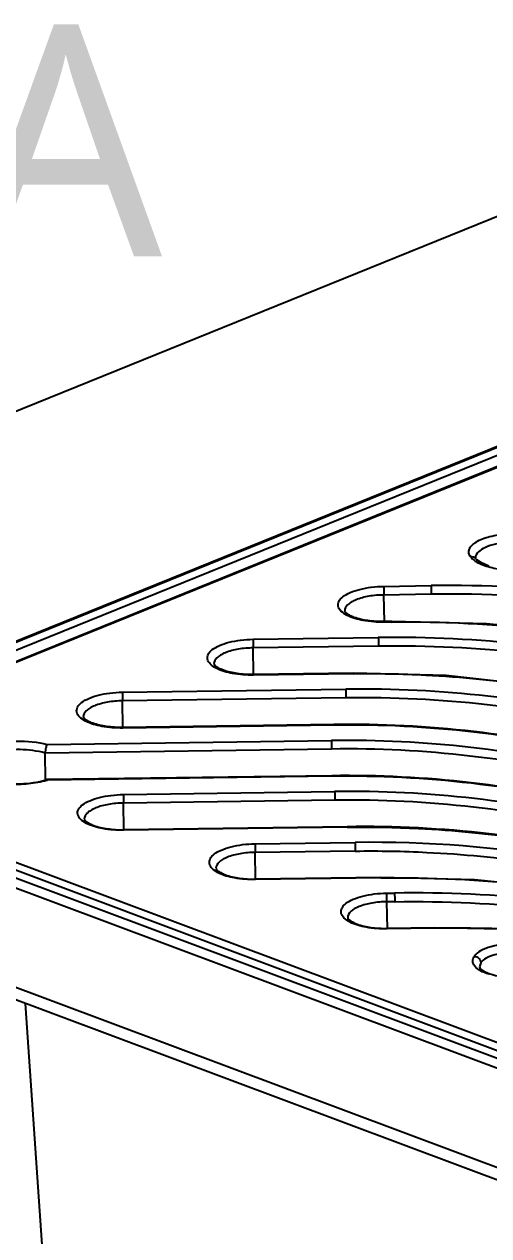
# Model space of a CAD drawing. Header units: millimetres. Extents: x 3083 to 7283, y 1609 to 4579.
# Drawn here: x 5971 to 6011.2, y 4101.4 to 4206.2 of the extents above; entities that cross this region are included whole.
import ezdxf

# ---------------------------------------------------------------- set-up
doc = ezdxf.new("R2010")
doc.units = ezdxf.units.MM
doc.styles.add('圖框文字', font='Microsoft JhengHei.ttf')

msp = doc.modelspace()

# ---------------------------------------------------------------- linework, layer by layer
at = {"linetype": 'Continuous'}
for p, q in [((6041.88, 4201.7, -163.19), (5933.4, 4157.76, -163.19)), ((6075.47, 4195.41, -163.19), (5951.52, 4145.2, -163.19)), ((6075.68, 4195.41, -163.19), (5951.73, 4145.2, -163.19)), ((6076.56, 4195.09, -163.19), (5952.58, 4144.87, -163.19)), ((6076.28, 4194, -163.19), (5954.71, 4144.75, -163.19)), ((6076.48, 4194, -163.19), (5954.91, 4144.75, -163.19)), ((6010.16, 4159.85, -163.19), (6010.07, 4159.94, -163.19)), ((6010.56, 4159.59, -163.19), (6010.16, 4159.85, -163.19)), ((6011.2, 4159.33, -163.19), (6010.56, 4159.59, -163.19)), ((6002.1, 4157.57, -163.19), (6006.2, 4157.63, -163.19)), ((6006.21, 4156.88, -163.19), (6002.11, 4156.82, -163.19)), ((6002.15, 4154.52, -163.19), (6002.11, 4156.82, -163.19)), ((6002.81, 4154.53, -163.19), (6002.13, 4154.52, -163.19)), ((6002.13, 4154.52, -163.19), (6002.13, 4154.47, -163.19)), ((6002.81, 4154.48, -163.19), (6002.13, 4154.47, -163.19)), ((6002.81, 4154.53, -163.19), (6002.81, 4154.48, -163.19)), ((6010.99, 4154.33, -163.19), (6002.81, 4154.53, -163.19)), ((6020, 4153.41, -163.19), (6010.99, 4154.33, -163.19)), ((5990.79, 4152.99, -163.19), (6001.63, 4153.14, -163.19)), ((6001.64, 4152.39, -163.19), (5990.8, 4152.24, -163.19)), ((5990.84, 4149.93, -163.19), (5990.8, 4152.24, -163.19)), ((5999.49, 4150.05, -163.19), (5990.82, 4149.93, -163.19)), ((5999.49, 4150.01, -163.19), (5990.82, 4149.89, -163.19)), ((5990.82, 4149.89, -163.19), (5990.82, 4149.93, -163.19)), ((5999.49, 4150.05, -163.19), (5999.49, 4150.01, -163.19)), ((6007.5, 4149.84, -163.19), (5999.49, 4150.05, -163.19)), ((6016.08, 4148.89, -163.19), (6007.5, 4149.84, -163.19)), ((5979.48, 4148.41, -163.19), (5998.82, 4148.67, -163.19)), ((5998.83, 4147.93, -163.19), (5979.49, 4147.66, -163.19)), ((5979.52, 4145.35, -163.19), (5979.49, 4147.66, -163.19)), ((5997.79, 4145.61, -163.19), (5979.51, 4145.35, -163.19)), ((5997.79, 4145.56, -163.19), (5979.51, 4145.31, -163.19)), ((5979.51, 4145.31, -163.19), (5979.51, 4145.35, -163.19)), ((5997.79, 4145.61, -163.19), (5997.79, 4145.56, -163.19)), ((5972.98, 4143.89, -163.19), (5997.58, 4144.23, -163.19)), ((5997.59, 4143.49, -163.19), (5972.81, 4143.14, -163.19)), ((5972.84, 4140.83, -163.19), (5972.81, 4143.14, -163.19)), ((5972.94, 4140.84, -163.19), (5972.93, 4140.83, -163.19)), ((5997.61, 4141.18, -163.19), (5972.94, 4140.84, -163.19)), ((5973.01, 4140.79, -163.19), (5972.94, 4140.84, -163.19)), ((5997.61, 4141.13, -163.19), (5973.01, 4140.79, -163.19)), ((5997.61, 4141.18, -163.19), (5997.61, 4141.13, -163.19)), ((5952.63, 4139.62, -163.19), (6077.56, 4092.83, -163.19)), ((5954.96, 4139.43, -163.19), (6077.46, 4093.56, -163.19)), ((5979.57, 4139.56, -163.19), (5997.85, 4139.81, -163.19)), ((5951.39, 4138.55, -163.19), (6076.29, 4091.78, -163.19)), ((5951.79, 4139.26, -163.19), (6076.68, 4092.49, -163.19)), ((5997.86, 4139.06, -163.19), (5979.58, 4138.81, -163.19)), ((5979.61, 4136.5, -163.19), (5979.58, 4138.81, -163.19)), ((5998.94, 4136.77, -163.19), (5979.6, 4136.5, -163.19)), ((5998.94, 4136.73, -163.19), (5979.6, 4136.46, -163.19)), ((5979.6, 4136.5, -163.19), (5979.6, 4136.46, -163.19)), ((5998.94, 4136.77, -163.19), (5998.94, 4136.73, -163.19)), ((5990.96, 4135.29, -163.19), (5999.64, 4135.41, -163.19)), ((5999.64, 4134.66, -163.19), (5990.97, 4134.54, -163.19)), ((5991.01, 4132.24, -163.19), (5990.97, 4134.54, -163.19)), ((6001.84, 4132.38, -163.19), (5990.99, 4132.23, -163.19)), ((5990.99, 4132.23, -163.19), (5991, 4132.19, -163.19)), ((6001.84, 4132.34, -163.19), (5991, 4132.19, -163.19)), ((6001.84, 4132.38, -163.19), (6001.84, 4132.34, -163.19)), ((6009.96, 4132.18, -163.19), (6001.84, 4132.38, -163.19)), ((6018.81, 4131.25, -163.19), (6009.96, 4132.18, -163.19)), ((6002.36, 4131.02, -163.19), (6003.04, 4131.03, -163.19)), ((6002.37, 4130.28, -163.19), (6002.36, 4131.02, -163.19)), ((6002.41, 4127.97, -163.19), (6002.37, 4130.28, -163.19)), ((6003.05, 4130.28, -163.19), (6002.37, 4130.28, -163.19)), ((6076.42, 4083.09, -163.19), (5952.25, 4129.59, -163.19)), ((6077.21, 4081.72, -163.19), (5953.05, 4128.22, -163.19)), ((6006.49, 4128.02, -163.19), (6002.39, 4127.97, -163.19)), ((6006.49, 4127.98, -163.19), (6002.39, 4127.92, -163.19)), ((6002.39, 4127.97, -163.19), (6002.39, 4127.92, -163.19)), ((6006.49, 4128.02, -163.19), (6006.49, 4127.98, -163.19)), ((6014.79, 4127.85, -163.19), (6006.49, 4128.02, -163.19)), ((6010.5, 4124.99, -163.19), (6010.38, 4124.63, -163.19)), ((5971.08, 4121.47, -163.19), (5981.36, 3970.77, -163.19))]:
    msp.add_line(p, q, dxfattribs=at)
for centre, radius, start, end in [((6170.98, 4159.41, -163.19), 168.88, 180.6255, 180.8779), ((6177.15, 4159.5, -163.19), 170.96, 180.627, 180.8764), ((6172.58, 4155.01, -163.19), 170.96, 180.627, 180.8764), ((6159.66, 4154.83, -163.19), 168.88, 180.6255, 180.8779), ((6148.35, 4150.25, -163.19), 168.88, 180.6255, 180.8779), ((6000.09, 4050.9, -163.19), 97.78, 76.3061, 90.7438), ((6167.62, 4150.52, -163.19), 168.81, 180.6254, 180.878), ((6000.12, 4050.49, -163.19), 97.44, 76.3648, 90.7606), ((5999.09, 4051.18, -163.19), 94.44, 76.0896, 90.7849), ((5999.08, 4051.22, -163.19), 94.35, 76.0628, 90.7796), ((5998.9, 4050.81, -163.19), 93.43, 75.9985, 90.8078), ((6166.38, 4146.07, -163.19), 168.81, 180.6254, 180.878), ((5998.88, 4050.4, -163.19), 93.1, 76.0302, 90.7948), ((5970.91, 4148.21, -163.19), 7.71, 285.2981, 285.8008), ((5998.91, 4047.52, -163.19), 93.67, 76.0299, 90.7941), ((5998.93, 4047.42, -163.19), 93.72, 76.0402, 90.8028), ((6148.44, 4141.4, -163.19), 168.88, 180.6255, 180.8779), ((5999.19, 4045.5, -163.19), 94.32, 76.0954, 90.8149), ((6166.72, 4141.65, -163.19), 168.88, 180.6255, 180.8779), ((5999.16, 4045.35, -163.19), 93.72, 76.0797, 90.7978), ((6000.2, 4038.55, -163.19), 98.23, 76.3742, 90.7379), ((6159.84, 4137.13, -163.19), 168.88, 180.6255, 180.8779), ((6171.64, 4137.29, -163.19), 172.02, 180.6278, 180.8756), ((6175.68, 4132.92, -163.19), 172.65, 180.6282, 180.8752), ((6008.21, 4006.71, -163.19), 121.28, 86.1182, 90.8137)]:
    msp.add_arc(centre, radius, start, end, dxfattribs=at)
for points, knots in [([(6009.61, 4160.13, -163.19), (6009.54, 4160.23, -163.19), (6009.43, 4160.44, -163.19), (6009.48, 4160.81, -163.19), (6009.72, 4161.14, -163.19), (6010.29, 4161.57, -163.19), (6011.35, 4161.94, -163.19), (6012.29, 4162.09, -163.19), (6012.82, 4162.13, -163.19)], [0, 0, 0, 0, 0.079859, 0.154875, 0.241952, 0.351144, 0.640244, 1, 1, 1, 1]), ([(6012.91, 4161.38, -163.19), (6012.53, 4161.36, -163.19), (6011.81, 4161.25, -163.19), (6010.8, 4160.96, -163.19), (6010.02, 4160.43, -163.19), (6010.03, 4160.03, -163.19)], [0, 0, 0, 0, 0.345816, 0.640479, 1, 1, 1, 1]), ([(6009.61, 4160.13, -163.19), (6009.63, 4160.1, -163.19), (6009.75, 4159.96, -163.19), (6009.9, 4159.84, -163.19), (6010.02, 4159.76, -163.19)], [0, 0, 0, 0, 0.223721, 1, 1, 1, 1]), ([(6010.02, 4159.76, -163.19), (6010.07, 4159.73, -163.19), (6010.27, 4159.61, -163.19), (6010.49, 4159.51, -163.19), (6010.67, 4159.44, -163.19)], [0, 0, 0, 0, 0.228708, 1, 1, 1, 1]), ([(6010.07, 4159.95, -163.19), (6010.06, 4159.96, -163.19), (6010.05, 4159.98, -163.19), (6010.03, 4160.01, -163.19), (6010.03, 4160.03, -163.19)], [0, 0, 0, 0, 0.474542, 1, 1, 1, 1]), ([(6010.67, 4159.44, -163.19), (6011.08, 4159.28, -163.19), (6012.02, 4159.04, -163.19), (6012.97, 4158.94, -163.19), (6013.47, 4158.92, -163.19)], [0, 0, 0, 0, 0.468266, 1, 1, 1, 1]), ([(5998.92, 4155.06, -163.19), (5998.73, 4155.16, -163.19), (5998.41, 4155.36, -163.19), (5998.15, 4155.75, -163.19), (5998.14, 4156.06, -163.19), (5998.24, 4156.37, -163.19), (5998.6, 4156.74, -163.19), (5999.23, 4157.07, -163.19), (6000.06, 4157.34, -163.19), (6001.04, 4157.52, -163.19), (6001.74, 4157.56, -163.19), (6002.1, 4157.57, -163.19)], [0, 0, 0, 0, 0.109989, 0.192329, 0.229169, 0.267655, 0.360689, 0.484364, 0.637517, 0.81294, 1, 1, 1, 1]), ([(6034.1, 4154.88, -163.19), (6029.51, 4155.79, -163.19), (6020.25, 4157.23, -163.19), (6010.88, 4157.69, -163.19), (6006.2, 4157.63, -163.19)], [0, 0, 0, 0, 0.499556, 1, 1, 1, 1]), ([(6002.11, 4156.82, -163.19), (6001.68, 4156.82, -163.19), (6000.86, 4156.75, -163.19), (5999.91, 4156.51, -163.19), (5999.3, 4156.22, -163.19), (5998.91, 4155.95, -163.19), (5998.72, 4155.64, -163.19), (5998.72, 4155.45, -163.19)], [0, 0, 0, 0, 0.337107, 0.631542, 0.752513, 0.852973, 1, 1, 1, 1]), ([(6033.98, 4154.19, -163.19), (6029.41, 4155.09, -163.19), (6020.19, 4156.51, -163.19), (6010.87, 4156.95, -163.19), (6006.21, 4156.88, -163.19)], [0, 0, 0, 0, 0.49963, 1, 1, 1, 1]), ([(6002.13, 4154.52, -163.19), (6001.66, 4154.51, -163.19), (6000.79, 4154.56, -163.19), (5999.78, 4154.78, -163.19), (5999.16, 4155.04, -163.19), (5998.89, 4155.23, -163.19), (5998.75, 4155.36, -163.19), (5998.72, 4155.43, -163.19), (5998.72, 4155.45, -163.19)], [0, 0, 0, 0, 0.387107, 0.718147, 0.845786, 0.937504, 0.986961, 1, 1, 1, 1]), ([(6002.13, 4154.47, -163.19), (6001.53, 4154.46, -163.19), (6000.43, 4154.54, -163.19), (5999.36, 4154.84, -163.19), (5998.92, 4155.06, -163.19)], [0, 0, 0, 0, 0.549318, 1, 1, 1, 1]), ([(6002.81, 4154.48, -163.19), (6007.2, 4154.54, -163.19), (6016, 4154.11, -163.19), (6024.68, 4152.66, -163.19), (6028.97, 4151.72, -163.19)], [0, 0, 0, 0, 0.500525, 1, 1, 1, 1]), ([(6027.25, 4150.37, -163.19), (6023.06, 4151.32, -163.19), (6014.56, 4152.77, -163.19), (6005.94, 4153.19, -163.19), (6001.63, 4153.14, -163.19)], [0, 0, 0, 0, 0.49945, 1, 1, 1, 1]), ([(5987.61, 4150.48, -163.19), (5987.42, 4150.58, -163.19), (5987.1, 4150.78, -163.19), (5986.84, 4151.17, -163.19), (5986.83, 4151.48, -163.19), (5986.93, 4151.79, -163.19), (5987.29, 4152.16, -163.19), (5987.92, 4152.49, -163.19), (5988.75, 4152.76, -163.19), (5989.73, 4152.94, -163.19), (5990.43, 4152.98, -163.19), (5990.79, 4152.99, -163.19)], [0, 0, 0, 0, 0.109989, 0.192329, 0.229169, 0.267655, 0.360689, 0.484364, 0.637517, 0.81294, 1, 1, 1, 1]), ([(5990.8, 4152.24, -163.19), (5990.37, 4152.24, -163.19), (5989.55, 4152.17, -163.19), (5988.6, 4151.93, -163.19), (5987.99, 4151.64, -163.19), (5987.6, 4151.37, -163.19), (5987.41, 4151.06, -163.19), (5987.41, 4150.87, -163.19)], [0, 0, 0, 0, 0.337107, 0.631542, 0.752513, 0.852973, 1, 1, 1, 1]), ([(6027.12, 4149.67, -163.19), (6022.95, 4150.61, -163.19), (6014.49, 4152.04, -163.19), (6005.92, 4152.45, -163.19), (6001.64, 4152.39, -163.19)], [0, 0, 0, 0, 0.49946, 1, 1, 1, 1]), ([(5990.82, 4149.93, -163.19), (5990.35, 4149.93, -163.19), (5989.48, 4149.98, -163.19), (5988.47, 4150.2, -163.19), (5987.85, 4150.46, -163.19), (5987.58, 4150.64, -163.19), (5987.44, 4150.78, -163.19), (5987.41, 4150.85, -163.19), (5987.41, 4150.87, -163.19)], [0, 0, 0, 0, 0.387107, 0.718147, 0.845786, 0.937504, 0.986961, 1, 1, 1, 1]), ([(5990.82, 4149.89, -163.19), (5990.22, 4149.88, -163.19), (5989.12, 4149.96, -163.19), (5988.04, 4150.25, -163.19), (5987.61, 4150.48, -163.19)], [0, 0, 0, 0, 0.549318, 1, 1, 1, 1]), ([(5999.49, 4150.01, -163.19), (6001.57, 4150.04, -163.19), (6009.87, 4149.88, -163.19), (6018.14, 4148.68, -163.19), (6024.18, 4147.24, -163.19)], [0, 0, 0, 0, 0.250619, 1, 1, 1, 1]), ([(5976.29, 4145.9, -163.19), (5976.11, 4146, -163.19), (5975.79, 4146.2, -163.19), (5975.53, 4146.59, -163.19), (5975.52, 4146.9, -163.19), (5975.62, 4147.21, -163.19), (5975.98, 4147.57, -163.19), (5976.61, 4147.91, -163.19), (5977.44, 4148.18, -163.19), (5978.42, 4148.35, -163.19), (5979.12, 4148.4, -163.19), (5979.48, 4148.41, -163.19)], [0, 0, 0, 0, 0.109989, 0.192329, 0.229169, 0.267655, 0.360689, 0.484364, 0.637517, 0.81294, 1, 1, 1, 1]), ([(5979.49, 4147.66, -163.19), (5979.05, 4147.66, -163.19), (5978.24, 4147.58, -163.19), (5977.29, 4147.34, -163.19), (5976.68, 4147.05, -163.19), (5976.29, 4146.78, -163.19), (5976.1, 4146.47, -163.19), (5976.1, 4146.28, -163.19)], [0, 0, 0, 0, 0.337107, 0.631542, 0.752513, 0.852973, 1, 1, 1, 1]), ([(5979.51, 4145.35, -163.19), (5979.04, 4145.35, -163.19), (5978.17, 4145.4, -163.19), (5977.16, 4145.62, -163.19), (5976.54, 4145.88, -163.19), (5976.26, 4146.06, -163.19), (5976.13, 4146.2, -163.19), (5976.1, 4146.27, -163.19), (5976.1, 4146.28, -163.19)], [0, 0, 0, 0, 0.387107, 0.718147, 0.845786, 0.937504, 0.986961, 1, 1, 1, 1]), ([(5979.51, 4145.31, -163.19), (5978.91, 4145.3, -163.19), (5977.81, 4145.38, -163.19), (5976.73, 4145.67, -163.19), (5976.29, 4145.9, -163.19)], [0, 0, 0, 0, 0.549318, 1, 1, 1, 1]), ([(5967.7, 4143.87, -163.19), (5968.57, 4144.09, -163.19), (5970.34, 4144.27, -163.19), (5972.13, 4144.11, -163.19), (5972.98, 4143.89, -163.19)], [0, 0, 0, 0, 0.503313, 1, 1, 1, 1]), ([(5972.98, 4143.89, -163.19), (5972.91, 4143.8, -163.19), (5972.84, 4143.55, -163.19), (5972.8, 4143.29, -163.19), (5972.81, 4143.14, -163.19)], [0, 0, 0, 0, 0.425281, 1, 1, 1, 1]), ([(5972.81, 4143.14, -163.19), (5972.1, 4143.34, -163.19), (5970.97, 4143.47, -163.19), (5969.47, 4143.42, -163.19), (5968.38, 4143.27, -163.19), (5967.42, 4143.01, -163.19), (5966.67, 4142.66, -163.19), (5966.16, 4142.25, -163.19), (5966, 4141.88, -163.19), (5966.01, 4141.72, -163.19)], [0, 0, 0, 0, 0.295177, 0.452951, 0.603948, 0.738764, 0.850185, 0.935254, 1, 1, 1, 1]), ([(5966.01, 4141.72, -163.19), (5966.01, 4141.65, -163.19), (5966.14, 4141.44, -163.19), (5966.55, 4141.14, -163.19), (5967.28, 4140.83, -163.19), (5968.67, 4140.5, -163.19), (5970.6, 4140.4, -163.19), (5972.18, 4140.62, -163.19), (5972.93, 4140.83, -163.19)], [0, 0, 0, 0, 0.027057, 0.097226, 0.20881, 0.350871, 0.681956, 1, 1, 1, 1]), ([(5972.94, 4140.77, -163.19), (5972.43, 4140.63, -163.19), (5971.33, 4140.44, -163.19), (5969.67, 4140.39, -163.19), (5968.09, 4140.56, -163.19), (5967.09, 4140.82, -163.19), (5966.66, 4141.01, -163.19)], [0, 0, 0, 0, 0.251008, 0.520122, 0.778699, 1, 1, 1, 1]), ([(5976.38, 4137.05, -163.19), (5976.19, 4137.15, -163.19), (5975.88, 4137.35, -163.19), (5975.61, 4137.74, -163.19), (5975.6, 4138.05, -163.19), (5975.71, 4138.36, -163.19), (5976.06, 4138.72, -163.19), (5976.7, 4139.06, -163.19), (5977.53, 4139.33, -163.19), (5978.51, 4139.5, -163.19), (5979.21, 4139.55, -163.19), (5979.57, 4139.56, -163.19)], [0, 0, 0, 0, 0.109989, 0.192329, 0.229169, 0.267655, 0.360689, 0.484364, 0.637517, 0.81294, 1, 1, 1, 1]), ([(5979.58, 4138.81, -163.19), (5979.14, 4138.81, -163.19), (5978.32, 4138.73, -163.19), (5977.37, 4138.5, -163.19), (5976.76, 4138.2, -163.19), (5976.38, 4137.93, -163.19), (5976.18, 4137.62, -163.19), (5976.18, 4137.43, -163.19)], [0, 0, 0, 0, 0.337107, 0.631542, 0.752513, 0.852973, 1, 1, 1, 1]), ([(5976.18, 4137.43, -163.19), (5976.18, 4137.42, -163.19), (5976.22, 4137.35, -163.19), (5976.35, 4137.21, -163.19), (5976.62, 4137.03, -163.19), (5977.24, 4136.77, -163.19), (5978.25, 4136.55, -163.19), (5979.13, 4136.5, -163.19), (5979.6, 4136.5, -163.19)], [0, 0, 0, 0, 0.013047, 0.062495, 0.154217, 0.281852, 0.612889, 1, 1, 1, 1]), ([(5979.6, 4136.46, -163.19), (5979, 4136.45, -163.19), (5977.9, 4136.53, -163.19), (5976.82, 4136.82, -163.19), (5976.38, 4137.05, -163.19)], [0, 0, 0, 0, 0.549318, 1, 1, 1, 1]), ([(5998.94, 4136.73, -163.19), (6000.99, 4136.76, -163.19), (6006.13, 4136.66, -163.19), (6014.31, 4135.87, -163.19), (6020.37, 4134.7, -163.19), (6023.35, 4133.98, -163.19)], [0, 0, 0, 0, 0.250465, 0.625722, 1, 1, 1, 1]), ([(5987.78, 4132.78, -163.19), (5987.59, 4132.88, -163.19), (5987.27, 4133.08, -163.19), (5987.01, 4133.47, -163.19), (5987, 4133.78, -163.19), (5987.1, 4134.09, -163.19), (5987.46, 4134.46, -163.19), (5988.09, 4134.79, -163.19), (5988.93, 4135.06, -163.19), (5989.91, 4135.24, -163.19), (5990.6, 4135.28, -163.19), (5990.96, 4135.29, -163.19)], [0, 0, 0, 0, 0.109989, 0.192329, 0.229169, 0.267655, 0.360689, 0.484364, 0.637517, 0.81294, 1, 1, 1, 1]), ([(6024.33, 4132.67, -163.19), (6022.31, 4133.15, -163.19), (6014.19, 4134.82, -163.19), (6005.86, 4135.5, -163.19), (5999.64, 4135.41, -163.19)], [0, 0, 0, 0, 0.249641, 1, 1, 1, 1]), ([(5990.97, 4134.54, -163.19), (5990.54, 4134.54, -163.19), (5989.72, 4134.47, -163.19), (5988.77, 4134.23, -163.19), (5988.16, 4133.94, -163.19), (5987.77, 4133.67, -163.19), (5987.58, 4133.36, -163.19), (5987.58, 4133.17, -163.19)], [0, 0, 0, 0, 0.337107, 0.631542, 0.752513, 0.852973, 1, 1, 1, 1]), ([(5999.64, 4134.66, -163.19), (6001.71, 4134.69, -163.19), (6009.95, 4134.54, -163.19), (6018.18, 4133.36, -163.19), (6024.19, 4131.93, -163.19)], [0, 0, 0, 0, 0.250608, 1, 1, 1, 1]), ([(5987.58, 4133.17, -163.19), (5987.58, 4133.15, -163.19), (5987.61, 4133.08, -163.19), (5987.75, 4132.95, -163.19), (5988.02, 4132.76, -163.19), (5988.64, 4132.5, -163.19), (5989.65, 4132.28, -163.19), (5990.52, 4132.23, -163.19), (5990.99, 4132.23, -163.19)], [0, 0, 0, 0, 0.013047, 0.062495, 0.154217, 0.281852, 0.612889, 1, 1, 1, 1]), ([(5991, 4132.19, -163.19), (5990.39, 4132.18, -163.19), (5989.29, 4132.26, -163.19), (5988.22, 4132.55, -163.19), (5987.78, 4132.78, -163.19)], [0, 0, 0, 0, 0.549318, 1, 1, 1, 1]), ([(6001.84, 4132.34, -163.19), (6006.14, 4132.4, -163.19), (6014.76, 4131.99, -163.19), (6023.26, 4130.56, -163.19), (6027.45, 4129.63, -163.19)], [0, 0, 0, 0, 0.500626, 1, 1, 1, 1]), ([(5999.18, 4128.51, -163.19), (5998.99, 4128.61, -163.19), (5998.67, 4128.81, -163.19), (5998.41, 4129.2, -163.19), (5998.4, 4129.51, -163.19), (5998.5, 4129.82, -163.19), (5998.86, 4130.19, -163.19), (5999.49, 4130.53, -163.19), (6000.32, 4130.79, -163.19), (6001.3, 4130.97, -163.19), (6002, 4131.01, -163.19), (6002.36, 4131.02, -163.19)], [0, 0, 0, 0, 0.109989, 0.192329, 0.229169, 0.267655, 0.360689, 0.484364, 0.637517, 0.81294, 1, 1, 1, 1]), ([(6029.19, 4128.33, -163.19), (6024.91, 4129.25, -163.19), (6016.23, 4130.68, -163.19), (6007.43, 4131.09, -163.19), (6003.04, 4131.03, -163.19)], [0, 0, 0, 0, 0.499394, 1, 1, 1, 1]), ([(6002.37, 4130.28, -163.19), (6001.94, 4130.27, -163.19), (6001.12, 4130.2, -163.19), (6000.17, 4129.96, -163.19), (5999.56, 4129.67, -163.19), (5999.17, 4129.4, -163.19), (5998.98, 4129.09, -163.19), (5998.98, 4128.9, -163.19)], [0, 0, 0, 0, 0.337107, 0.631542, 0.752513, 0.852973, 1, 1, 1, 1]), ([(6003.05, 4130.28, -163.19), (6007.42, 4130.35, -163.19), (6016.17, 4129.92, -163.19), (6024.8, 4128.5, -163.19), (6029.07, 4127.57, -163.19)], [0, 0, 0, 0, 0.500493, 1, 1, 1, 1]), ([(5998.98, 4128.9, -163.19), (5998.98, 4128.88, -163.19), (5999.01, 4128.81, -163.19), (5999.15, 4128.68, -163.19), (5999.42, 4128.49, -163.19), (6000.04, 4128.23, -163.19), (6001.05, 4128.01, -163.19), (6001.92, 4127.96, -163.19), (6002.39, 4127.97, -163.19)], [0, 0, 0, 0, 0.013047, 0.062495, 0.154217, 0.281852, 0.612889, 1, 1, 1, 1]), ([(6002.39, 4127.92, -163.19), (6001.79, 4127.91, -163.19), (6000.69, 4127.99, -163.19), (5999.61, 4128.29, -163.19), (5999.18, 4128.51, -163.19)], [0, 0, 0, 0, 0.549318, 1, 1, 1, 1]), ([(6013.79, 4126.63, -163.19), (6012.98, 4126.66, -163.19), (6011.83, 4126.57, -163.19), (6010.54, 4126.1, -163.19), (6010.08, 4125.76, -163.19), (6009.94, 4125.57, -163.19)], [0, 0, 0, 0, 0.592817, 0.826436, 1, 1, 1, 1]), ([(6013.77, 4125.88, -163.19), (6013.08, 4125.91, -163.19), (6012.1, 4125.85, -163.19), (6011.01, 4125.45, -163.19), (6010.61, 4125.16, -163.19), (6010.5, 4124.99, -163.19)], [0, 0, 0, 0, 0.59346, 0.826544, 1, 1, 1, 1]), ([(6011.19, 4124, -163.19), (6010.93, 4124.08, -163.19), (6010.49, 4124.26, -163.19), (6009.97, 4124.63, -163.19), (6009.74, 4125.13, -163.19), (6009.86, 4125.44, -163.19), (6009.94, 4125.57, -163.19)], [0, 0, 0, 0, 0.344036, 0.606621, 0.804496, 1, 1, 1, 1]), ([(6009.94, 4125.57, -163.19), (6010.09, 4125.55, -163.19), (6010.37, 4125.42, -163.19), (6010.5, 4125.13, -163.19), (6010.5, 4124.99, -163.19)], [0, 0, 0, 0, 0.509767, 1, 1, 1, 1]), ([(6010.38, 4124.63, -163.19), (6010.38, 4124.57, -163.19), (6010.5, 4124.45, -163.19), (6010.71, 4124.29, -163.19), (6011.22, 4124.04, -163.19), (6012.07, 4123.81, -163.19), (6012.82, 4123.73, -163.19), (6013.23, 4123.71, -163.19)], [0, 0, 0, 0, 0.057499, 0.145255, 0.269401, 0.599991, 1, 1, 1, 1])]:
    msp.add_open_spline(points, degree=3, knots=knots, dxfattribs=at)
msp.add_open_spline([(6010.07, 4159.95, -163.19), (6009.97, 4160.08, -163.19), (6009.77, 4160.15, -163.19), (6009.61, 4160.13, -163.19)], degree=3, dxfattribs=at)

# ---------------------------------------------------------------- texts
at = {"style": '圖框文字'}
msp.add_text('A', height=20, dxfattribs=at).set_placement((5966.29, 4186.13, -163.19))

doc.saveas('drawing.dxf')
